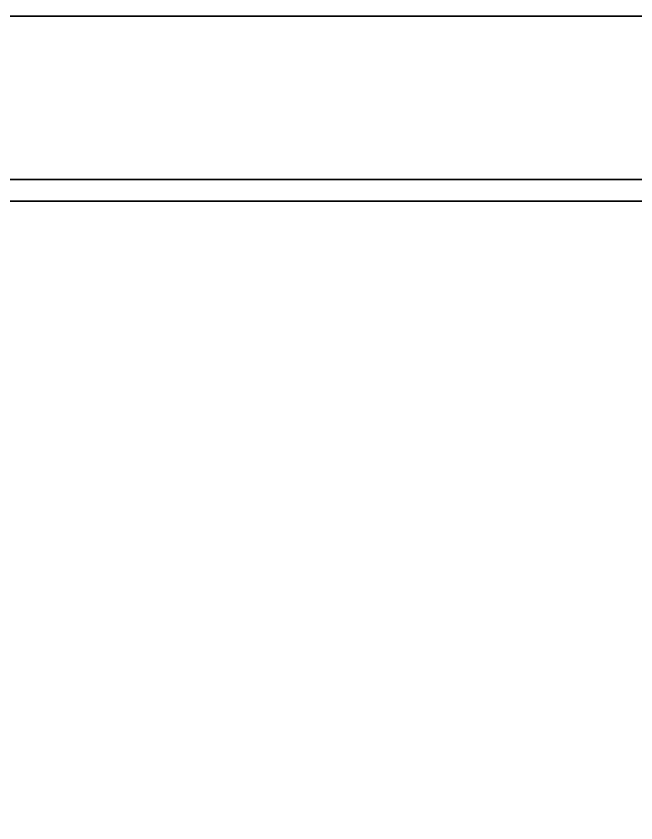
# Model space of a CAD drawing. Extents: x -150 to 2334, y -150 to 2984.
# Drawn here: x 1074 to 1643, y 2243 to 2984 of the extents above; entities that cross this region are included whole.
import ezdxf

# ---------------------------------------------------------------- set-up
doc = ezdxf.new("R2010")
doc.units = 0
for name, color, linetype in [('LAYER0', 7, 'CONTINUOUS'), ('LAYER4', 7, 'CONTINUOUS'), ('LAYER5', 7, 'CONTINUOUS')]:
    doc.layers.add(name, color=color, linetype=linetype)

msp = doc.modelspace()

# ---------------------------------------------------------------- linework, layer by layer
at = {"layer": 'LAYER0', "invisible_edges": 1}
for points in [[(2334, 2984, -5), (-150, -150, -5), (-150, 2984, -5), (2334, 2984, -5)], [(-150, -150, -5), (2334, 2984, -5), (2334, -150, -5), (-150, -150, -5)], [(-150, 2984), (2334, 2984, -5), (-150, 2984, -5), (-150, 2984)], [(2334, 2984, -5), (-150, 2984), (2334, 2984), (2334, 2984, -5)], [(2334, -150), (-150, 2984), (-150, -150), (2334, -150)], [(-150, 2984), (2334, -150), (2334, 2984), (-150, 2984)]]:
    msp.add_3dface(points, dxfattribs=at)
at = {"layer": 'LAYER4'}
for points, invisible_edges in [([(2334, 2984), (0, 2834), (-150, 2984), (2334, 2984)], 1), ([(2334, 2984, 2400), (1656, 2984, 1950), (-150, 2984, 2400), (2334, 2984, 2400)], 3), ([(539, 2984, 1950), (-150, 2984, 2400), (1656, 2984, 1950), (539, 2984, 1950)], 3), ([(-150, 2984), (539, 2984, 1099), (2334, 2984), (-150, 2984)], 3), ([(0, 2834, 2400), (2334, 2984, 2400), (-150, 2984, 2400), (0, 2834, 2400)], 1), ([(0, 2834), (2334, 2984), (2184, 2834), (0, 2834)], 1), ([(2334, 2984, 2400), (0, 2834, 2400), (2184, 2834, 2400), (2334, 2984, 2400)], 1), ([(1656, 2984, 1099), (2334, 2984), (539, 2984, 1099), (1656, 2984, 1099)], 3), ([(0, 2834, 2400), (1869.5, 2834, 2131.5), (2184, 2834, 2400), (0, 2834, 2400)], 3), ([(0, 2834, 2400), (1869.5, 2834, 2051.5), (1869.5, 2834, 2131.5), (0, 2834, 2400)], 5), ([(0, 2834, 2400), (539, 2834, 1950), (1869.5, 2834, 2051.5), (0, 2834, 2400)], 7), ([(1864.5, 2834, 385.5), (0, 2834), (1924.5, 2834, 385.5), (1864.5, 2834, 385.5)], 3), ([(1098.5, 2834, 387.5), (0, 2834), (1864.5, 2834, 385.5), (1098.5, 2834, 387.5)], 7), ([(539, 2834, 1099), (0, 2834), (1098.5, 2834, 387.5), (539, 2834, 1099)], 7), ([(2184, 2834), (1924.5, 2834, 385.5), (0, 2834), (2184, 2834)], 3), ([(1869.5, 2834, 2051.5), (539, 2834, 1950), (1929.5, 2834, 2051.5), (1869.5, 2834, 2051.5)], 3), ([(539, 2834, 1099), (1098.5, 2834, 467.5), (1656, 2834, 1099), (539, 2834, 1099)], 3), ([(539, 2834, 1099), (1098.5, 2834, 387.5), (1098.5, 2834, 467.5), (539, 2834, 1099)], 5), ([(1656, 2834, 1950), (1929.5, 2834, 2051.5), (539, 2834, 1950), (1656, 2834, 1950)], 3), ([(1098.5, 2834, 387.5), (1864.5, 2834, 385.5), (1158.5, 2834, 387.5), (1098.5, 2834, 387.5)], 3), ([(1098.5, 2834, 467.5), (2113.5, 2834, 1260.5), (1656, 2834, 1099), (1098.5, 2834, 467.5)], 7), ([(1158.5, 2834, 467.5), (2113.5, 2834, 1260.5), (1098.5, 2834, 467.5), (1158.5, 2834, 467.5)], 3), ([(1864.5, 2834, 465.5), (2113.5, 2834, 1260.5), (1158.5, 2834, 467.5), (1864.5, 2834, 465.5)], 7), ([(1158.5, 2834, 387.5), (1864.5, 2834, 465.5), (1158.5, 2834, 467.5), (1158.5, 2834, 387.5)], 3), ([(1864.5, 2834, 465.5), (1158.5, 2834, 387.5), (1864.5, 2834, 385.5), (1864.5, 2834, 465.5)], 3)]:
    msp.add_3dface(points, dxfattribs=dict(at, invisible_edges=invisible_edges))
at = {"layer": 'LAYER5'}
for points, invisible_edges in [([(20, 2814), (0, 2834), (2184, 2834), (20, 2814)], 5), ([(0, 2834, 100), (2184, 2834), (0, 2834), (0, 2834, 100)], 1), ([(2184, 2834), (0, 2834, 100), (2184, 2834, 100), (2184, 2834)], 1), ([(0, 2834, 100), (20, 2814, 100), (2184, 2834, 100), (0, 2834, 100)], 3), ([(20, 2814), (2184, 2834), (2164, 2814), (20, 2814)], 3), ([(2184, 2834, 100), (20, 2814, 100), (2164, 2814, 100), (2184, 2834, 100)], 5), ([(2164, 2814, 100), (20, 2814), (2164, 2814), (2164, 2814, 100)], 1), ([(20, 2814), (2164, 2814, 100), (20, 2814, 100), (20, 2814)], 1)]:
    msp.add_3dface(points, dxfattribs=dict(at, invisible_edges=invisible_edges))

doc.saveas('drawing.dxf')
